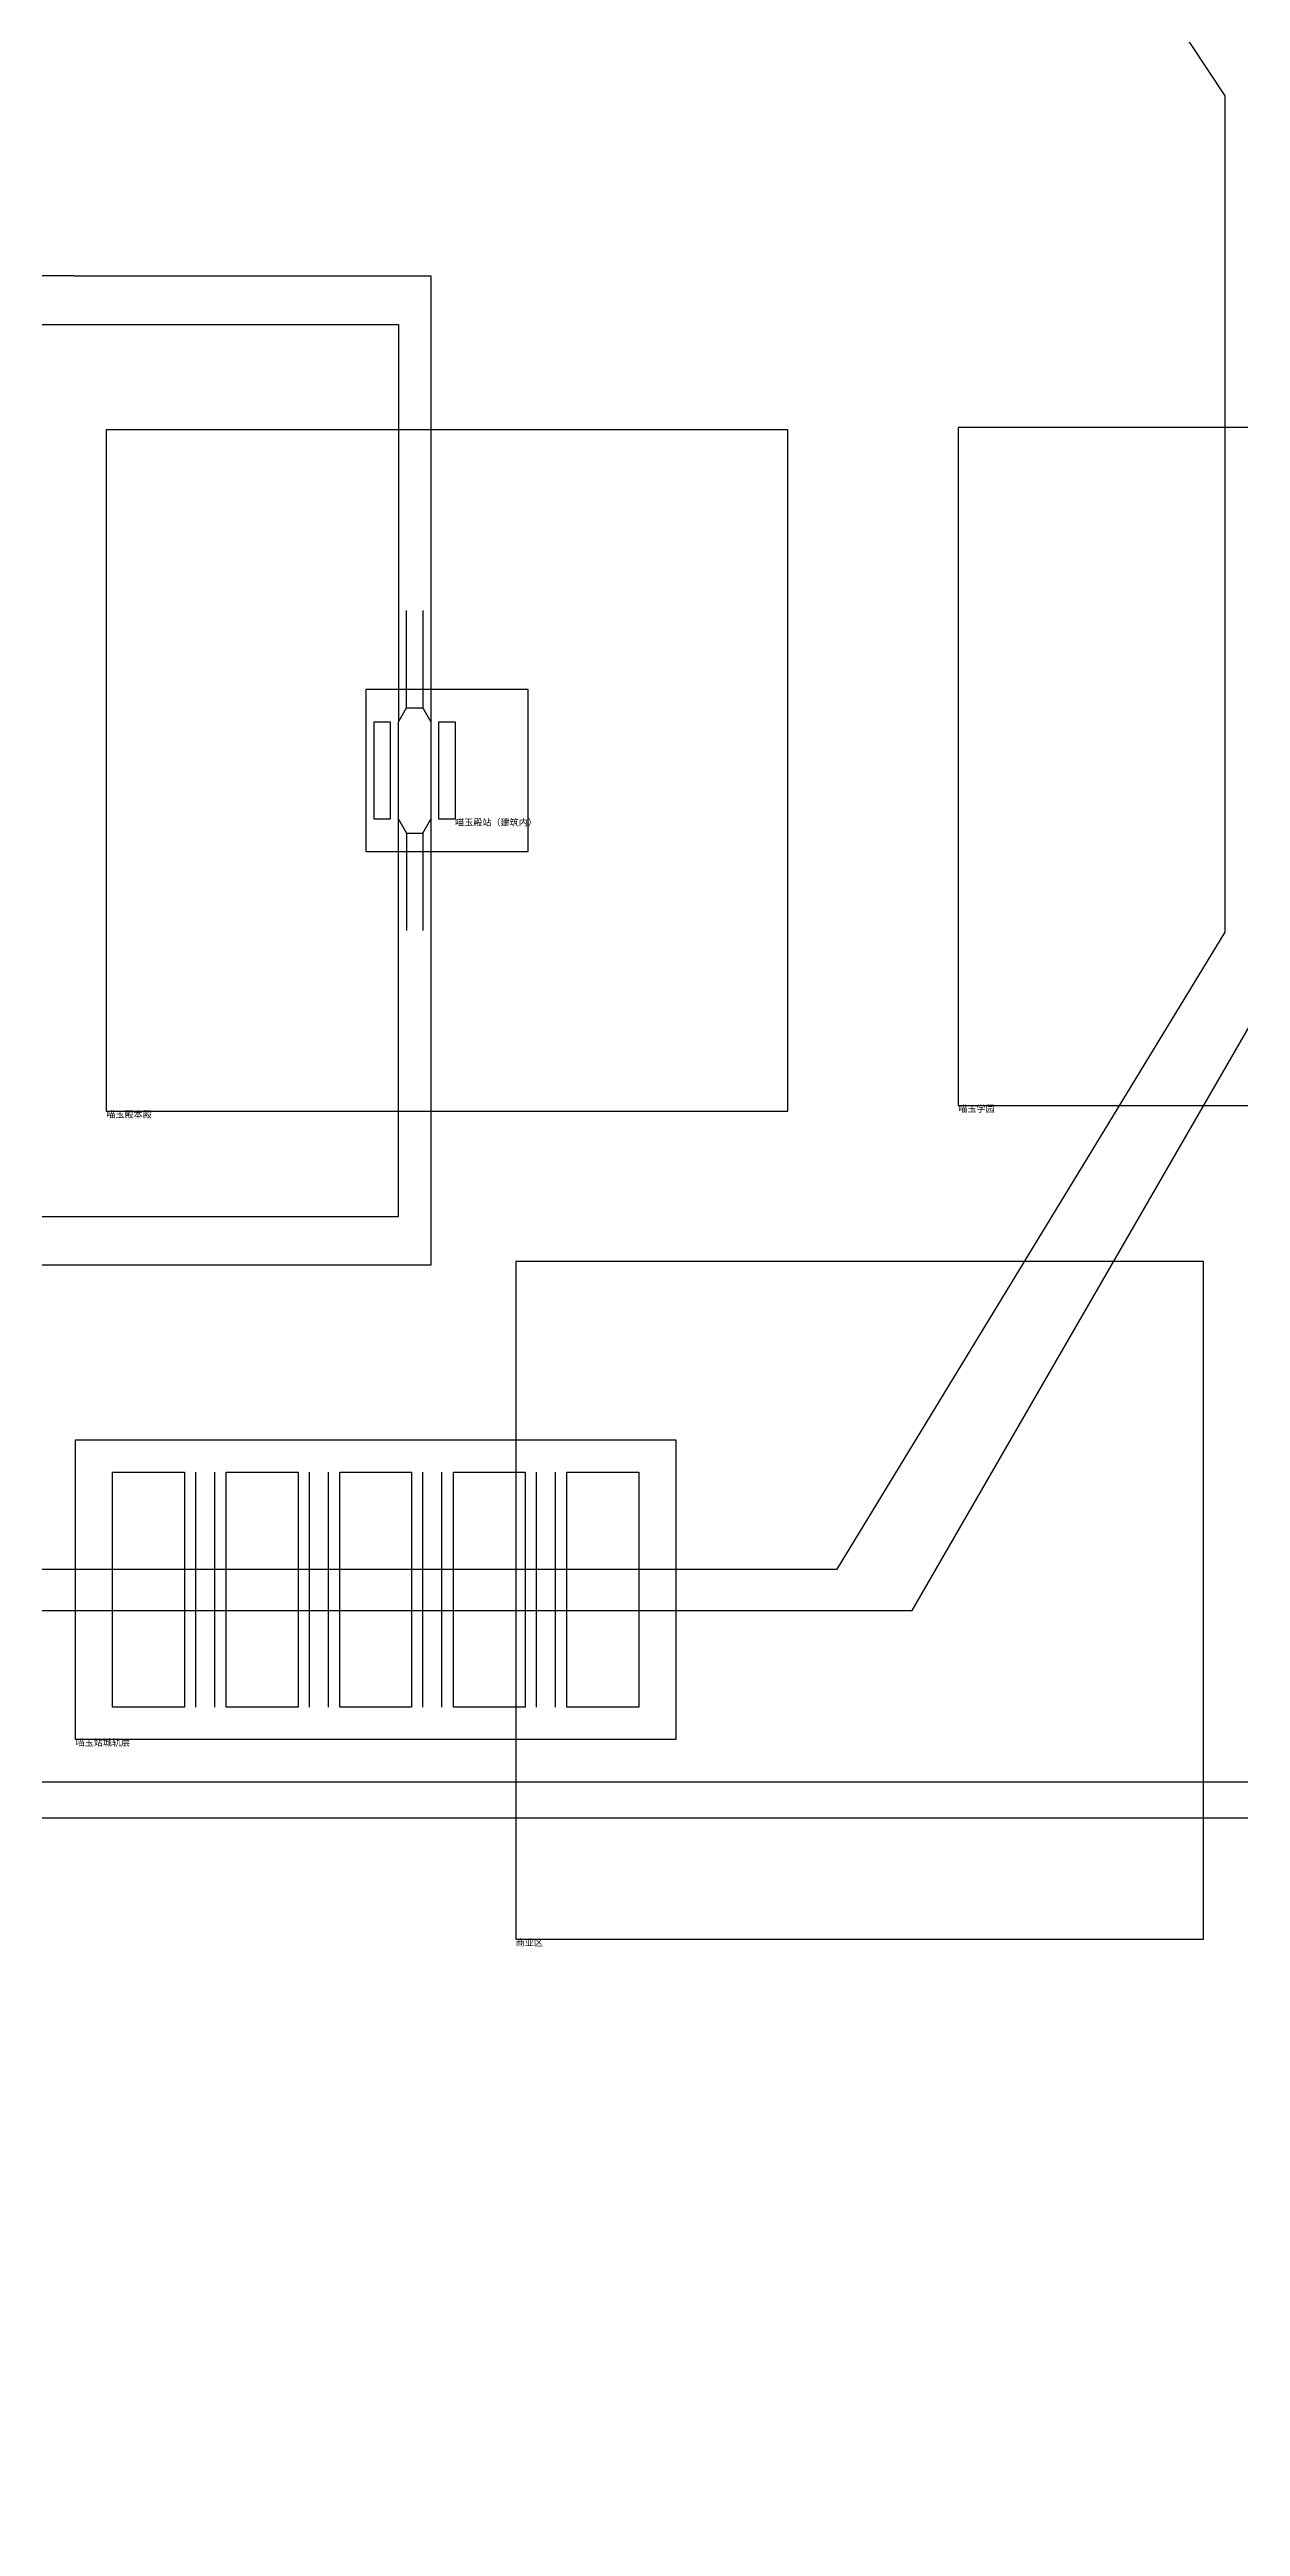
# Model space of a CAD drawing. Header units: inches. Extents: x -107 to 151, y -105 to 161.
# Drawn here: x 10 to 46.7, y -28.9 to 47.5 of the extents above; entities that cross this region are included whole.
import ezdxf

# ---------------------------------------------------------------- set-up
doc = ezdxf.new("R2010")
doc.units = ezdxf.units.IN
doc.header["$MEASUREMENT"] = 0
doc.linetypes.add('CENTERX2', pattern=[4, 2.5, -0.5, 0.5, -0.5])
for name, color, linetype in [('参考线', 5, 'CENTERX2'), ('现有线路', 4, 'Continuous'), ('规划建筑', 6, 'Continuous'), ('规划线路', 2, 'Continuous')]:
    doc.layers.add(name, color=color, linetype=linetype)
doc.styles.get("Standard").update_dxf_attribs({"font": 'arial.ttf'})

msp = doc.modelspace()

# ---------------------------------------------------------------- linework, layer by layer
for points in [[(11.75, 14.75), (32.75, 14.75), (32.75, 35.75), (11.75, 35.75)], [(19.75, 22.75), (24.75, 22.75), (24.75, 27.75), (19.75, 27.75)], [(20, 26.75), (20.5, 26.75), (20.5, 23.75), (20, 23.75)], [(22, 26.75), (22.5, 26.75), (22.5, 23.75), (22, 23.75)], [(10.802, 4.614), (29.303, 4.614), (29.303, -4.614), (10.802, -4.614)], [(11.945, 3.624), (14.16, 3.624), (14.16, -3.624), (11.945, -3.624)], [(15.445, 3.624), (17.66, 3.624), (17.66, -3.624), (15.445, -3.624)], [(18.945, 3.624), (21.16, 3.624), (21.16, -3.624), (18.945, -3.624)], [(22.445, 3.624), (24.66, 3.624), (24.66, -3.624), (22.445, -3.624)], [(25.945, 3.624), (28.16, 3.624), (28.16, -3.624), (25.945, -3.624)]]:
    msp.add_lwpolyline(points, close=True)
at = {"layer": '参考线'}
msp.add_circle((22.25, 25.25), 128.905, dxfattribs=at)
at = {"layer": '现有线路'}
for p, q in [((10.75, 40.5), (6.75, 40.5)), ((10.75, 40.5), (21.75, 40.5)), ((21.75, 40.5), (21.75, 26.75)), ((5.75, 39), (10.75, 39)), ((10.75, 39), (20.75, 39)), ((20.75, 39), (20.75, 26.75)), ((21, 27.183), (21, 30.183)), ((21.5, 30.183), (21.5, 27.183)), ((20.75, 26.75), (21, 27.183)), ((20.75, 23.75), (20.75, 26.75)), ((21, 27.183), (21.5, 27.183)), ((21.5, 27.183), (21.75, 26.75)), ((21.75, 26.75), (21.75, 23.75)), ((20.75, 11.5), (20.75, 23.75)), ((20.75, 23.75), (21, 23.317)), ((21.5, 23.317), (21.75, 23.75)), ((21.75, 23.75), (21.75, 10)), ((21, 23.317), (21.5, 23.317)), ((21, 23.317), (21, 20.317)), ((21.5, 23.317), (21.5, 20.317)), ((2.75, 11.5), (20.75, 11.5)), ((21.75, 10), (2.75, 10)), ((14.51, -3.624), (14.51, 3.624)), ((15.095, -3.624), (15.095, 3.624)), ((18.01, -3.624), (18.01, 3.624)), ((18.595, -3.624), (18.595, 3.624)), ((21.51, -3.624), (21.51, 3.624)), ((22.095, -3.624), (22.095, 3.624)), ((25.01, -3.624), (25.01, 3.624)), ((25.595, -3.624), (25.595, 3.624))]:
    msp.add_line(p, q, dxfattribs=at)
at = {"layer": '规划建筑'}
for points in [[(38.008, 14.925), (59.207, 14.925), (59.207, 35.821), (38.008, 35.821)], [(24.368, -10.776), (45.567, -10.776), (45.567, 10.119), (24.368, 10.119)]]:
    msp.add_lwpolyline(points, close=True, dxfattribs=at)
at = {"layer": '规划线路'}
for p, q in [((2.25, -5.919), (48.202, -5.919)), ((1.25, -7.029), (47.175, -7.029))]:
    msp.add_line(p, q, dxfattribs=at)
for points in [[(0.757, -0.642), (34.86, -0.642), (36.583, -0.642), (48.428, 19.875), (48.428, 46.363), (36.218, 64.718), (4.237, 64.718), (-14.874, 53.685), (-14.874, 2.342), (-11.721, -0.642), (0.757, -0.642)], [(0.729, 0.63), (34.278, 0.63), (46.233, 20.264), (46.233, 46.046), (35.471, 62.31), (4.393, 62.31), (-12.235, 52.709), (-12.235, 10.758), (-12.235, 3.115), (-10.193, 0.63), (0.729, 0.63)]]:
    msp.add_lwpolyline(points, dxfattribs=at)

# ---------------------------------------------------------------- texts
at = {"char_height": 0.2, "attachment_point": 1}
for s, insert in [('{\\fSimSun|b0|i0|c134|p2;喵玉殿站（建筑内）}', (22.5, 23.75)), ('{\\fSimSun|b0|i0|c134|p2;喵玉殿本殿}', (11.75, 14.75)), ('{\\fSimSun|b0|i0|c134|p2;喵玉学园}', (38.008, 14.925)), ('{\\fSimSun|b0|i0|c134|p2;喵玉站城轨层}', (10.802, -4.614)), ('{\\fSimSun|b0|i0|c134|p2;商业区}', (24.368, -10.776))]:
    msp.add_mtext(s, dxfattribs=dict(at, insert=insert))

doc.saveas('drawing.dxf')
